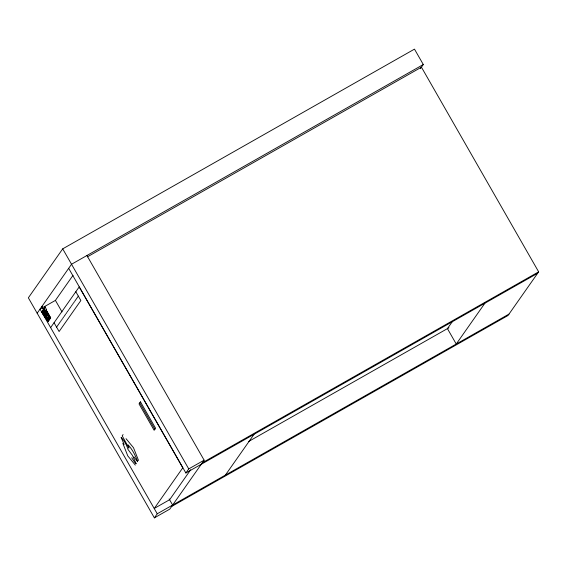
<?xml version="1.0" encoding="UTF-8"?>
<svg xmlns="http://www.w3.org/2000/svg" width="567" height="567" viewBox="0 0 567 567"><rect width="100%" height="100%" fill="white"/><g stroke="black" fill="none" stroke-linecap="round" stroke-linejoin="round"><path stroke-width="0.85" d="M420.438 68.614L423.301 64.532L414.477 49.131L62.71 248.849L28.35 297.81L154.38 517.869L169.774 509.131L204.134 460.17L86.928 255.511M37.174 313.211L71.534 264.25L423.301 64.532M42.078 311.623L41.767 312.056L47.904 321.517L48.245 321.035L42.894 310.461L42.596 310.879L46.926 319.256L41.972 311.389L41.618 311.893L48.011 321.744L48.379 321.227L42.801 310.206L42.461 310.695L46.522 318.555M43.687 309.32L43.354 309.802L48.698 320.39L48.996 319.965M44.169 308.639L45.154 307.236M45.403 310.801L45.75 310.312L50.25 318.172L50.548 317.754L46.047 309.887L46.388 309.398M154.38 517.869L157.243 513.787L40.037 309.128L55.424 300.397L73.008 275.342M48.195 318.356L48.578 317.803L49.62 319.455L49.974 318.945L43.588 309.093L43.22 309.617L48.783 320.646L49.131 320.149L48.06 318.165L48.479 317.577L49.52 319.221L49.825 318.782M50.683 327.535L79.203 286.895L182.801 467.789L154.281 508.429L169.668 499.69L190.682 469.745M56.58 327.124L60.159 322.021M60.584 321.418L61.286 320.419M61.711 319.816L62.413 318.81M62.838 318.207L63.539 317.208M63.965 316.606L65.552 314.338M65.985 313.728L66.686 312.722M67.112 312.119L67.813 311.113M68.238 310.51L68.94 309.511M69.365 308.909L70.953 306.641M71.385 306.031L72.087 305.025M72.512 304.422L73.214 303.423M73.639 302.821L74.341 301.814M74.766 301.212L78.345 296.116M123.082 434.577L122.203 435.832L128.922 448.093L128.007 444.797C132.48 449.518 135.534 455.634 137.668 461.751L133.883 456.832M68.671 268.333L185.884 472.991L188.747 468.909L204.134 460.17M225.397 475.096L254.037 434.294M452.445 321.468L447.427 328.626L456.244 344.034L484.884 303.232M87.375 256.851L421.444 67.189L538.65 271.848L508.011 315.5L171.631 506.48M202.27 462.821L538.65 271.848M185.884 472.991L537.651 273.273M248.481 441.573L448.951 327.761M157.243 513.787L509.01 314.075M126.044 438.681L133.5 447.717L138.546 460.51M135.329 465.096L127.766 455.875L122.826 443.266M131.721 457.732L134.854 462.608L136.229 463.806L132.387 455.322L128.022 449.482C126.703 445.088 124.393 440.63 121.111 437.412L124.159 444.45M62.71 248.849L188.747 468.909M139.737 402.861L154.862 429.269M75.822 291.714L80.861 300.517L59.103 331.525L54.056 322.722M55.424 300.397L62.009 311.893M169.122 498.917L172.637 505.055M41.809 306.605L42.901 308.916L42.071 306.237M42.135 306.527L42.816 308.654L42.135 306.527M45.055 306.995L44.028 308.462L45.502 311.042L45.849 310.553L50.35 318.413L50.69 317.931L46.189 310.071L46.529 309.575L45.055 306.995M47.217 315.649L46.976 315.989L44.949 312.07L47.217 315.649M140.453 401.84L139.021 403.881L154.146 430.289L155.578 428.248L140.453 401.84"/></g></svg>
